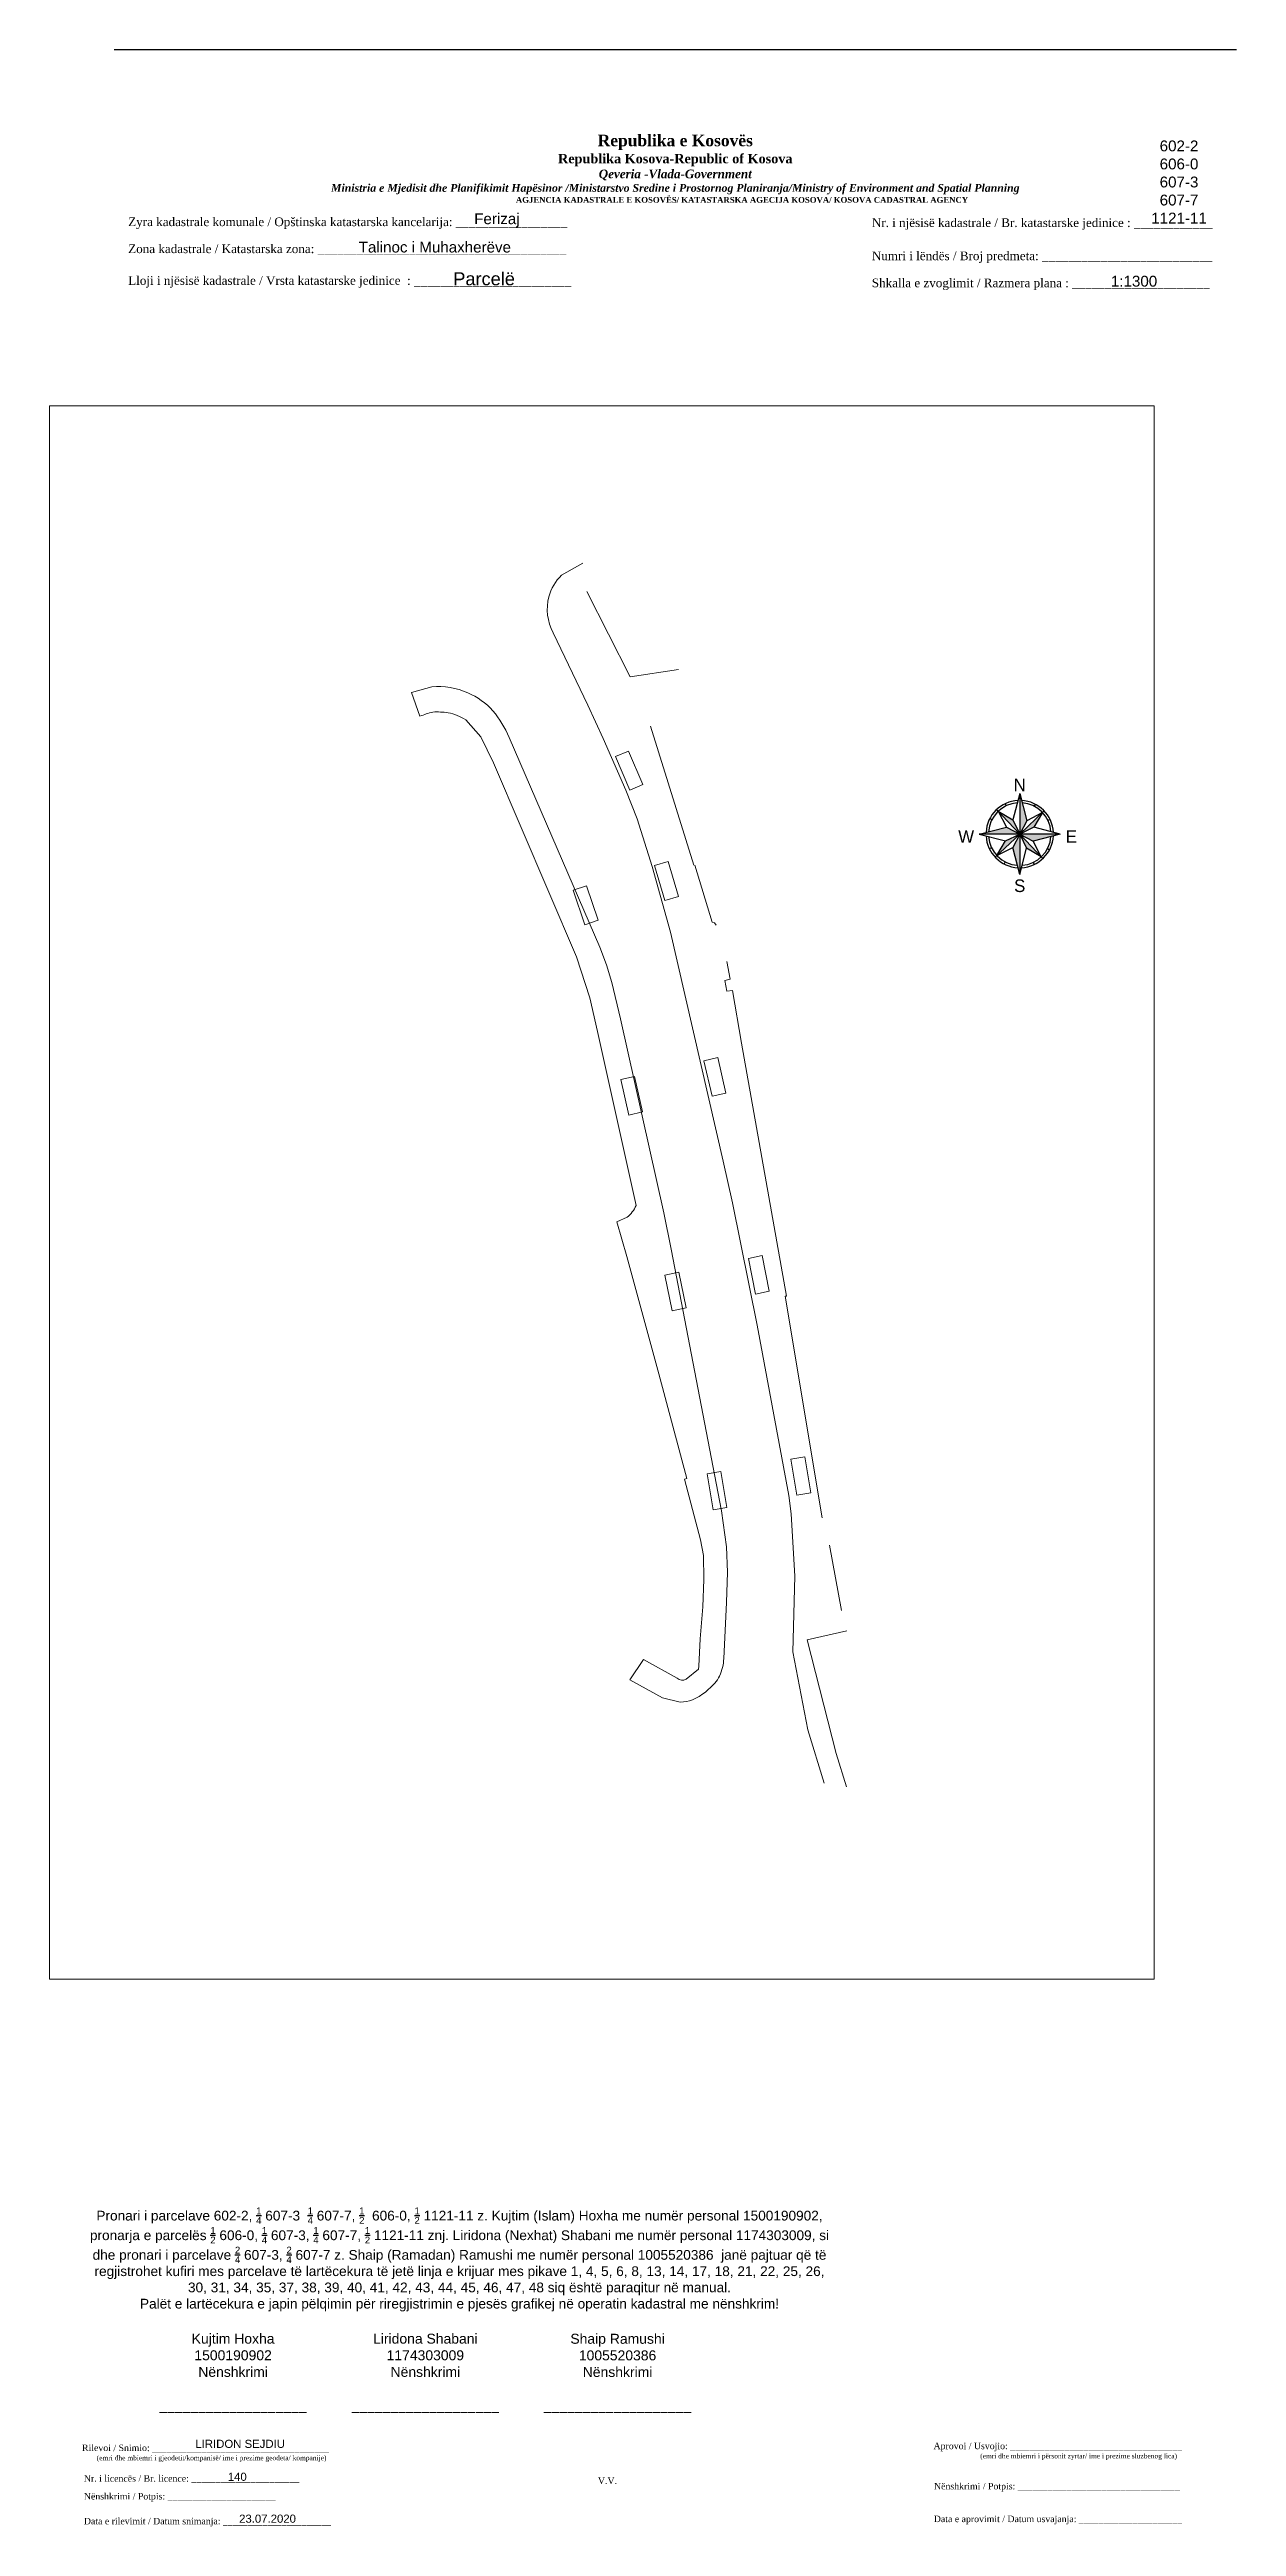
# Paper-space layout 'Manuali' of a CAD drawing. Header units: metres. Extents: x 1 to 313, y -143 to 510.
# The model-space entities are those that its viewports show. They can reach past a viewport. Long polylines and large blocks are cut down to what shows.
import ezdxf
from ezdxf.enums import TextEntityAlignment as Align

# ---------------------------------------------------------------- set-up
doc = ezdxf.new("R2010")
doc.units = ezdxf.units.M
for name, color, linetype, lineweight in [('Korniza e jashtme', 7, 'Continuous', 0), ('objekt', 1, 'Continuous', 0), ('skajori', 157, 'Continuous', 0), ('ulset-project-e-mod', 1, 'Continuous', 0)]:
    doc.layers.add(name, color=color, linetype=linetype, lineweight=lineweight)
doc.styles.add('North Arrow Text', font='BOD_R.TTF', dxfattribs={"height": 0.1})
doc.styles.get("Standard").update_dxf_attribs({"font": 'arial.ttf'})

# ---------------------------------------------------------------- blocks, each defined once
blk = doc.blocks.new('*U66')
at = {"linetype": 'ByBlock', "lineweight": -2}
h = blk.add_hatch(color=0, dxfattribs=at)
h.paths.add_polyline_path([(0, 294), (0, 0), (51, 97)])
h.paths.add_polyline_path([(166, 156), (0, 0), (103, 49)])
h.paths.add_polyline_path([(294, 0), (0, 0), (97, -51)])
h.paths.add_polyline_path([(0, 0), (49, -103), (156, -166)])
h.paths.add_polyline_path([(0, 0), (-51, -97), (0, -294)])
h.paths.add_polyline_path([(0, 0), (-103, -49), (-166, -156)])
h.paths.add_polyline_path([(-97, 51), (-294, 0), (0, 0)])
h.paths.add_polyline_path([(-49, 103), (-156, 166), (0, 0)])
at = {"color": 0, "linetype": 'ByBlock', "lineweight": -2}
for points in [[(-106, 221), (-99, 205)], [(0, 294), (-49, 103)], [(0, 294), (0, -294)], [(0, 294), (51, 97)], [(114, 217), (106, 202)], [(-294, 0), (-97, 51)], [(-217, 114), (-202, 106)], [(0, 0), (-168, 178)], [(-156, 166), (-97, 51)], [(-156, 166), (-49, 103)], [(-97, 51), (0, 0)], [(-49, 103), (0, 0)], [(0, 0), (178, 168)], [(51, 97), (0, 0)], [(103, 49), (0, 0)], [(166, 156), (51, 97)], [(166, 156), (103, 49)], [(294, 0), (103, 49)], [(221, 106), (205, 99)], [(294, 0), (-294, 0)], [(-294, 0), (-103, -49)], [(-221, -106), (-205, -99)], [(0, 0), (-178, -168)], [(-166, -156), (-103, -49)], [(-166, -156), (-51, -97)], [(-103, -49), (0, 0)], [(0, 0), (-51, -97)], [(0, -294), (-51, -97)], [(0, 0), (168, -178)], [(0, 0), (97, -51)], [(0, 0), (49, -103)], [(0, -294), (49, -103)], [(156, -166), (49, -103)], [(294, 0), (97, -51)], [(156, -166), (97, -51)], [(202, -106), (217, -114)], [(-106, -202), (-114, -217)], [(99, -205), (106, -221)]]:
    blk.add_lwpolyline(points, dxfattribs=at)
for radius, start, end in [(245, 92.995, 177.005), (228, 94.3434, 175.6566), (245, 2.995, 87.005), (228, 4.3434, 85.6566), (245, 182.995, 267.005), (228, 184.3434, 265.6566), (245, 272.995, 357.005), (228, 274.3434, 355.6566)]:
    blk.add_arc((0, 0), radius, start, end, dxfattribs=at)
at = {"color": 0, "linetype": 'ByBlock', "lineweight": -2, "style": 'North Arrow Text'}
for s, p in [('N', (0, 284)), ('W', (-389, -91)), ('E', (375, -91)), ('S', (0, -449))]:
    blk.add_text(s, height=91.6, dxfattribs=at).set_placement(p, align=Align.BOTTOM_CENTER)

msp = doc.modelspace()

# ---------------------------------------------------------------- linework, layer by layer
at = {"layer": 'objekt', "flags": 128}
for points, elevation in [([(7529426.4, 4686707.27), (7529420.68, 4686718.53)], 546.53), ([(7529432.76, 4686708.27), (7529426.4, 4686707.27)], 546.53), ([(7529429.06, 4686700.79), (7529434.77, 4686682.45)], 546.51), ([(7529434.88, 4686682.45), (7529437.19, 4686674.97)], 544.68), ([(7529437.5, 4686674.86), (7529437.19, 4686674.97)], 544.7), ([(7529437.5, 4686674.86), (7529437.68, 4686674.55)], 544.7), ([(7529438.82, 4686667.29), (7529439.55, 4686667.43)], 544.76), ([(7529438.82, 4686667.29), (7529439.1, 4686665.86)], 544.76), ([(7529439.1, 4686669.77), (7529439.55, 4686667.43)], 544.74), ([(7529439.1, 4686665.86), (7529439.83, 4686665.97)], 544.77), ([(7529439.83, 4686665.97), (7529441.04, 4686659.02)], 544.77), ([(7529446.96, 4686625.7), (7529441.04, 4686659.02)], 545), ([(7529425.95, 4686630.89), (7529430.16, 4686615.45)], 545), ([(7529446.78, 4686625.67), (7529446.96, 4686625.7)], 545), ([(7529446.78, 4686625.67), (7529451.64, 4686596.48)], 545), ([(7529433.84, 4686601.65), (7529430.16, 4686615.45)], 545.03), ([(7529433.84, 4686601.65), (7529433.55, 4686601.58)], 545.03), ([(7529435.65, 4686593.59), (7529433.55, 4686601.58)], 545.04), ([(7529454.22, 4686584.26), (7529452.62, 4686592.86)], 545.36), ([(7529449.69, 4686580.41), (7529454.92, 4686581.57)], 545.25)]:
    msp.add_lwpolyline(points, dxfattribs=dict(at, elevation=elevation))
at = {"layer": 'skajori', "flags": 128}
for points in [[(7529451.93, 4686561.53), (7529449.77, 4686568.52), (7529447.81, 4686578.81), (7529448.06, 4686588.78), (7529447.57, 4686597.02), (7529447.28, 4686599.43), (7529443.08, 4686621.86), (7529439.86, 4686637.98), (7529438.62, 4686643.46), (7529431.69, 4686673.63), (7529429.28, 4686682.28), (7529427.29, 4686688.57), (7529425.83, 4686692.33), (7529422.84, 4686699.14), (7529420.79, 4686703.55), (7529416.25, 4686713.1, -0.191752), (7529415.68, 4686717.84, -0.129814), (7529417.34, 4686720.68), (7529420.13, 4686722.24)], [(7529426.35, 4686575.12), (7529430.64, 4686572.75), (7529432.98, 4686572.2, 0.087039), (7529434.57, 4686572.5, 0.089622), (7529435.93, 4686573.29, 0.134173), (7529436.68, 4686573.92, 0.111303), (7529438.15, 4686575.63, 0.098109), (7529438.7, 4686577.95), (7529439.05, 4686585.31), (7529439.2, 4686589.33), (7529439.06, 4686592.64), (7529438.42, 4686597.41), (7529431.77, 4686631.86), (7529430.81, 4686636.65), (7529425.09, 4686662.24), (7529423.98, 4686667.03), (7529423.28, 4686669.34), (7529422.37, 4686671.66), (7529410.43, 4686699.31, 0.066252), (7529408.32, 4686702.82, 0.108918), (7529404.99, 4686705.18, 0.132513), (7529400.26, 4686705.96), (7529397.6, 4686705.2)], [(7529398.71, 4686702.09, -0.035645), (7529400.39, 4686702.64, -0.045582), (7529402.41, 4686702.56, -0.082157), (7529404.73, 4686701.63), (7529406.7, 4686699.36), (7529408.37, 4686695.93), (7529419.32, 4686670.39), (7529421.08, 4686665), (7529422.09, 4686660.57), (7529427.16, 4686637.61, -0.112197), (7529425.98, 4686636.08), (7529424.62, 4686635.46), (7529425.95, 4686630.89)], [(7529435.65, 4686593.59), (7529436.05, 4686591.51), (7529436.07, 4686588.33), (7529435.96, 4686584.75), (7529435.6, 4686580.52), (7529435.4, 4686576.91), (7529435.36, 4686576.54), (7529433.75, 4686575.21, -0.337705), (7529432.58, 4686575.37), (7529428.14, 4686577.79)]]:
    msp.add_lwpolyline(points, format="xyb", dxfattribs=at)
for points in [[(7529397.6, 4686705.2), (7529398.71, 4686702.09)], [(7529454.86, 4686561.02), (7529453.52, 4686565.41), (7529449.69, 4686580.41)], [(7529428.14, 4686577.79), (7529426.35, 4686575.12)]]:
    msp.add_lwpolyline(points, dxfattribs=at)
at = {"layer": 'ulset-project-e-mod'}
msp.add_lwpolyline([(7529426.14, 4686697.51), (7529428.05, 4686693.11), (7529426.35, 4686692.37), (7529424.44, 4686696.77)], close=True, dxfattribs=at)
at = {"layer": 'ulset-project-e-mod', "elevation": 546.32}
for points in [[(7529420.63, 4686679.76), (7529422.18, 4686675.22), (7529420.43, 4686674.62), (7529418.88, 4686679.16)], [(7529431.36, 4686682.94), (7529432.73, 4686678.34), (7529430.96, 4686677.82), (7529429.59, 4686682.42)], [(7529437.9, 4686657.11), (7529438.96, 4686652.43), (7529437.16, 4686652.02), (7529436.09, 4686656.7)], [(7529426.97, 4686654.63), (7529428.02, 4686649.95), (7529426.22, 4686649.55), (7529425.17, 4686654.23)], [(7529443.75, 4686631.03), (7529444.69, 4686626.32), (7529442.88, 4686625.96), (7529441.94, 4686630.66)], [(7529432.77, 4686628.83), (7529433.74, 4686624.13), (7529431.92, 4686623.76), (7529430.96, 4686628.46)], [(7529438.33, 4686602.58), (7529439.12, 4686597.84), (7529437.29, 4686597.54), (7529436.5, 4686602.27)], [(7529449.36, 4686604.51), (7529450.15, 4686599.78), (7529448.32, 4686599.47), (7529447.53, 4686604.21)]]:
    msp.add_lwpolyline(points, close=True, dxfattribs=at)

psp = doc.layouts.new('Manuali')

# ---------------------------------------------------------------- linework, layer by layer
at = {"flags": 128}
psp.add_lwpolyline([(17.75, 509.88), (313.25, 509.88)], dxfattribs=at)

# ---------------------------------------------------------------- block references
at = {"xscale": 0.03623492434511928, "yscale": 0.03623492434511928, "zscale": 0.03623492434511928}
psp.add_blockref('*U66', (256.19, 303.15), dxfattribs=at)

# ---------------------------------------------------------------- texts
for s, insert, char_height, width, attachment_point in [('{\\fBook Antiqua|b1|i0|c0|p18;\\H1.333x;Republika e Kosovës\\fTimes New Roman|b1|i0|c0|p18;\\P\\fBook Antiqua|b1|i0|c0|p18;\\H0.8125x;Republika Kosova-Republic of Kosova\\fTimes New Roman|b1|i0|c0|p18;\\P\\fBook Antiqua|b1|i1|c0|p18;\\H0.9233x;Qeveria -Vlada-Government \\P\\fTimes New Roman|b1|i1|c0|p18;\\H0.9x;Ministria e Mjedisit dhe Planifikimit Hapësinor /Ministarstvo Sredine i Prostornog Planiranja/Ministry of Environment and Spatial Planning\\P\\pi35.144;\\fBook Antiqua|b1|i0|c0|p18;\\H0.7406x;AGJENCIA KADASTRALE E KOSOVËS/ KATASTARSKA AGECIJA KOSOVA/ KOSOVA CADASTRAL AGENCY}', (165.5, 478.46), 2.28251, 218.9203, 5), ('602-2\\P606-0\\P607-3\\P607-7\\P1121-11', (298.14, 474.98), 2.853, 42.5165, 5), ('{\\fTimes New Roman|b0|i0|c0|p18;Zyra kadastrale komunale / Opštinska katastarska kancelarija: _________________}', (21.46, 465.63), 2.28251, 114.9102, 1), ('Ferizaj', (118.54, 464.87), 2.853, 11.3823, 5), ('{\\fTimes New Roman|b0|i0|c0|p18;Nr. i njësisë kadastrale / Br. katastarske jedinice : ____________}', (217.25, 465.4), 2.2825, 91.2417, 1), ('{\\fTimes New Roman|b0|i0|c0|p18;Zona kadastrale / Katastarska zona: ______________________________________}', (21.46, 458.52), 2.28251, 114.9102, 1), ('Talinoc i Muhaxherëve', (102.2, 457.81), 2.8531, 46.9636, 5), ('Parcelë', (115.17, 449.45), 3.424, 12.8892, 5), ('{\\fTimes New Roman|b0|i0|c0|p18;Numri i lëndës / Broj predmeta: __________________________}', (217.25, 456.66), 2.2825, 91.2417, 1), ('{\\fTimes New Roman|b0|i0|c0|p18;Lloji i njësisë kadastrale / Vrsta katastarske jedinice  : ________________________}', (21.46, 450.16), 2.28251, 114.9102, 1), ('{\\fTimes New Roman|b0|i0|c0|p18;Shkalla e zvoglimit / Razmera plana : _____________________}', (217.25, 449.53), 2.2825, 91.2417, 1), ('1:1300', (286.3, 448.82), 2.853, 11.6162, 5), ('\\A1;Pronari i parcelave 602-2, {\\H0.7x;\\S1/4;} 607-3  {\\H0.7x;\\S1/4;} 607-7, {\\H0.7x;\\S1/2;}  606-0, {\\H0.7x;\\S1/2;} 1121-11 z. Kujtim (Islam) Hoxha me numër personal 1500190902, pronarja e parcelës {\\H0.7x;\\S1/2;} 606-0, {\\H0.7x;\\S1/4;} 607-3, {\\H0.7x;\\S1/4;} 607-7, {\\H0.7x;\\S1/2;} 1121-11 znj. Liridona (Nexhat) Shabani me numër personal 1174303009, si dhe pronari i parcelave {\\H0.7x;\\S2/4;} 607-3, {\\H0.7x;\\S2/4;} 607-7 z. Shaip (Ramadan) Ramushi me numër personal 1005520386  janë pajtuar që të regjistrohet kufiri mes parcelave të lartëcekura të jetë linja e krijuar mes pikave 1, 4, 5, 6, 8, 13, 14, 17, 18, 21, 22, 25, 26, 30, 31, 34, 35, 37, 38, 39, 40, 41, 42, 43, 44, 45, 46, 47, 48 siq është paraqitur në manual.\\PPalët e lartëcekura e japin pëlqimin për riregjistrimin e pjesës grafikej në operatin kadastral me nënshkrim!', (108.69, -72.46), 2.56783, 197.2567, 5), ('Kujtim Hoxha\\P{\\A1;1500190902}\\PNënshkrimi\\P\\P___________________', (49.08, -102.46), 2.6249, 65.5924, 5), ('\\A1;Liridona Shabani{\\A0;\\P}1174303009{\\A0;\\PNënshkrimi\\P\\P___________________}', (99.7, -102.46), 2.6249, 65.5924, 5), ('\\A1;Shaip Ramushi{\\A0;\\P}1005520386{\\A0;\\PNënshkrimi\\P\\P___________________}', (150.31, -102.49), 2.6249, 65.5924, 5), ('{\\fTimes New Roman|b0|i0|c0|p18;Rilevoi / Snimio: ____________________________________\\P     \\H0.75x;(emri dhe mbiemri i gjeodetit/kompanisë/ ime i prezime geodeta/ kompanije)}', (41.8, -123.52), 1.7119, 64.021, 5), ('LIRIDON SEJDIU', (50.94, -121.06), 2.1399, 23.2659, 5), ('{\\fTimes New Roman|b0|i0|c0|p18; Aprovoi / Usvojio: ___________________________________\\P                    \\H0.75x;(emri dhe mbiemri i përsonit zyrtar/ ime i prezime sluzbenog lica)}', (232.86, -120.74), 1.7119, 71.3377, 1), ('{\\fTimes New Roman|b0|i0|c0|p18;Nr. i licencës / Br. licence: ______________________\\P                                }', (9.79, -129.31), 1.7119, 71.3377, 1), ('140', (50.18, -129.74), 2.14, 4.6196, 5), ('{\\fTimes New Roman|b0|i0|c0|p18;V.V.                                 }', (147.65, -130.79), 1.7119, 4.8853, 5), ('{\\fTimes New Roman|b0|i0|c0|p18;Nënshkrimi / Potpis: ______________________\\P                                 }', (9.79, -134), 1.7119, 71.3377, 1), ('{\\fTimes New Roman|b0|i0|c0|p18; Nënshkrimi / Potpis: _________________________________}', (232.98, -131.34), 1.7119, 71.3377, 1), ('{\\fTimes New Roman|b0|i0|c0|p18;Data e rilevimit / Datum snimanja: ______________________\\P                                 }', (9.79, -140.55), 1.7119, 71.3377, 1), ('23.07.2020', (58.15, -140.78), 2.14, 18.134, 5), ('{\\fTimes New Roman|b0|i0|c0|p18; Data e aprovimit / Datum usvajanja: _____________________}', (232.93, -139.97), 1.7119, 71.3377, 1)]:
    psp.add_mtext(s, dxfattribs=dict(insert=insert, char_height=char_height, width=width, attachment_point=attachment_point))

# ---------------------------------------------------------------- viewports
at = {"layer": 'Korniza e jashtme', "view_target_point": (7513732.78, 4695158.01)}
psp.add_viewport(center=(146.19, 208.68), size=(290.85, 414.569), view_center_point=(15689.88, -8518.68), view_height=207.285, dxfattribs=at)

doc.saveas('drawing.dxf')
